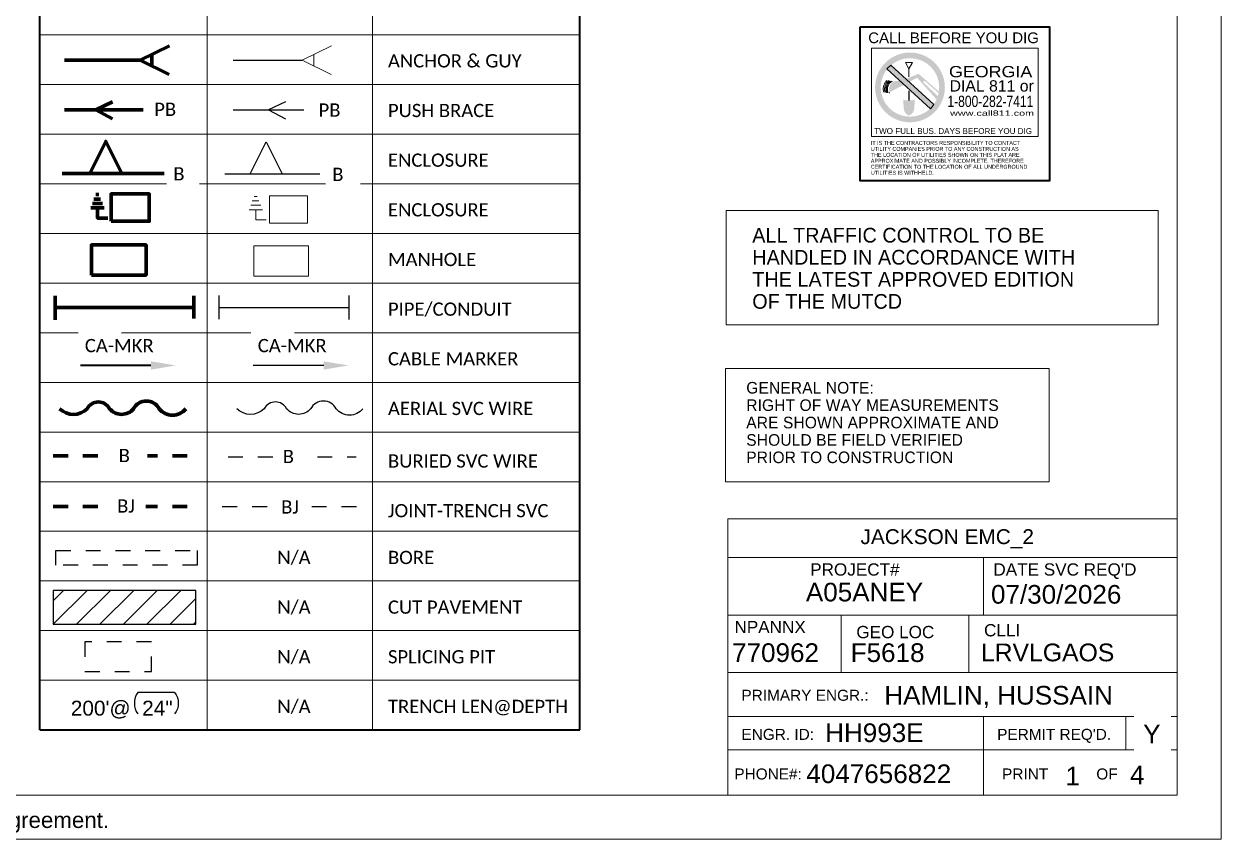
# Paper-space layout '1' of a CAD drawing. Header units: inches. Extents: x 1.3 to 17.9, y 1 to 11.6.
# Drawn here: x 9.86 to 17.9, y 1.02 to 6.49 of the extents above; entities that cross this region are included whole.
import ezdxf
from ezdxf.enums import TextEntityAlignment as Align

# ---------------------------------------------------------------- set-up
doc = ezdxf.new("R2010")
doc.units = ezdxf.units.IN
doc.header["$MEASUREMENT"] = 0
doc.linetypes.add('DASHED', pattern=[0.75, 0.5, -0.25])
doc.linetypes.add('PHANTOM2', pattern=[1.25, 0.625, -0.125, 0.125, -0.125, 0.125, -0.125])
for name, color, linetype, lineweight in [('Level 15', 7, 'Continuous', 0), ('Level 18', 7, 'Continuous', 0), ('Level 19', 7, 'DASHED', 0), ('Level 63', 7, 'Continuous', 0), ('Level 8', 7, 'Continuous', 0), ('z Level 63', 7, 'Continuous', 0)]:
    doc.layers.add(name, color=color, linetype=linetype, lineweight=lineweight)
doc.layers.add('Notes', color=2, linetype='Continuous')
doc.styles.add('Legend', font='calibri.ttf')
doc.styles.add('Style-Arial', font='arial.ttf')
doc.styles.add('Style-font000', font='font000.shx')
doc.styles.add('Telco', font='dgn000.shx', dxfattribs={"height": 108})
doc.styles.add('TelcoFixedNoMask', font='font000.shx', dxfattribs={"height": 9})

# ---------------------------------------------------------------- blocks, each defined once
blk = doc.blocks.new('DIG_STAMP_GA')
at = {"layer": 'Notes', "linetype": 'Continuous', "lineweight": 0}
h = blk.add_hatch(color=1, dxfattribs=at)
edge = h.paths.add_edge_path()
edge.add_arc((39.77, 74.41), 27.8, 0, 360)
edge = h.paths.add_edge_path(flags=16)
edge.add_arc((39.77, 74.41), 23.32, 0, 360)
for points in [[(23.47, 70.45), (23.1, 73.47), (23.22, 74.46), (23.84, 76.3), (24.82, 77.47), (26.73, 79.2), (27.59, 79.57), (32.95, 79.57), (46.61, 85.23), (62.86, 71.05), (62.62, 69.88), (51.41, 79.69), (49.94, 78.95), (61.94, 67.38), (60.96, 64.83), (45.5, 82.15)], [(34.32, 64.89), (34.56, 61.51), (34.8, 58.14), (34.81, 57.82), (34.87, 57.17), (34.97, 56.64), (35.07, 56.24), (35.2, 55.84), (35.34, 55.49), (35.6, 54.93), (35.9, 54.43), (36.13, 54.1), (36.36, 53.81), (36.65, 53.48), (36.97, 53.17), (37.21, 52.97), (37.48, 52.77), (37.78, 52.57), (38.22, 52.33), (38.59, 52.16), (38.98, 52.02), (39.37, 52.16), (39.75, 52.33), (40.16, 52.55), (40.51, 52.78), (40.76, 52.97), (41.04, 53.22), (41.28, 53.44), (41.53, 53.71), (41.61, 53.81), (41.86, 54.14), (42.08, 54.45), (42.28, 54.78), (42.51, 55.23), (42.66, 55.56), (42.77, 55.84), (42.89, 56.22), (42.99, 56.57), (43.07, 56.97), (43.13, 57.39), (43.17, 57.92), (43.17, 58.14), (43.41, 61.51), (43.65, 64.89), (43.64, 64.81), (43.62, 64.76), (43.59, 64.73), (43.57, 64.7), (43.51, 64.67), (43.25, 64.57), (43.01, 64.49), (42.91, 64.46), (42.72, 64.41), (42.57, 64.38), (42.39, 64.34), (42.06, 64.28), (41.6, 64.22), (41.22, 64.18), (40.91, 64.16), (40.52, 64.13), (39.95, 64.1), (39.56, 64.09), (38.98, 64.09), (38.71, 64.09), (38.21, 64.1), (38.02, 64.1), (37.62, 64.12), (37.31, 64.14), (37.06, 64.16), (36.8, 64.18), (36.55, 64.2), (36.37, 64.22), (36.21, 64.24), (36.01, 64.27), (35.68, 64.32), (35.57, 64.34), (35.43, 64.37), (35.26, 64.41), (35.06, 64.46), (34.89, 64.52), (34.69, 64.58), (34.56, 64.63), (34.46, 64.67), (34.44, 64.68), (34.43, 64.69), (34.41, 64.7), (34.39, 64.72), (34.37, 64.73), (34.36, 64.75), (34.35, 64.76), (34.34, 64.78), (34.33, 64.8), (34.32, 64.82)]]:
    blk.add_hatch(color=7, dxfattribs=at).paths.add_polyline_path(points)
at = {"layer": 'Level 8', "color": 7, "linetype": 'Continuous'}
for p, q in [((18.6, 71.27), (18.48, 70.72)), ((19.63, 71.06), (19.51, 70.5)), ((20.6, 70.81), (20.48, 70.25)), ((21.42, 70.69), (21.3, 70.13)), ((22.27, 70.55), (22.14, 69.99)), ((23.47, 70.45), (23.34, 69.9))]:
    blk.add_line(p, q, dxfattribs=at)
for centre, radius, start, end in [((28.08, 73.12), 9.6, 134.58284, 189.55883), ((28.95, 72.93), 9.4, 132.93038, 190.081), ((28.96, 73.01), 8.57, 129.71668, 193.05898), ((29.04, 73.02), 7.91, 126.15772, 195.60041), ((29.02, 73.05), 7.17, 119.731, 199.11916)]:
    blk.add_arc(centre, radius, start, end, dxfattribs=at)
at = {"layer": 'Notes', "color": 92}
blk.add_line((38.98, 71.73), (38.98, 64.09), dxfattribs=at)
at = {"layer": 'Notes', "color": 92, "linetype": 'Continuous', "lineweight": 13, "flags": 128}
blk.add_lwpolyline([(9.09, 105.76), (142.05, 105.76), (142.05, 35.26), (9.09, 35.26)], close=True, dxfattribs=at)
at = {"layer": 'Notes', "color": 1, "linetype": 'Continuous', "lineweight": 0, "flags": 128}
blk.add_lwpolyline([(21.44, 89.18), (56, 57.33), (58.66, 60.69), (24.55, 92.23)], close=True, dxfattribs=at)
at = {"layer": 'Notes', "color": 92, "lineweight": 13, "flags": 128}
blk.add_lwpolyline([(38.98, 82.96), (38.98, 89.27), (36.14, 94.35), (41.83, 94.35), (38.98, 89.27)], dxfattribs=at)
at = {"layer": 'Notes', "color": 1, "linetype": 'Continuous', "lineweight": 0}
blk.add_solid([(21.44, 89.18), (56, 57.33), (24.55, 92.23), (58.66, 60.69)], dxfattribs=at)
at = {"layer": 'Notes', "color": 92, "linetype": 'Continuous', "lineweight": 13, "attachment_point": 1, "line_spacing_factor": 0.6, "style": 'Style-Arial', "bg_fill": 3, "box_fill_scale": 1, "bg_fill_color": 178, "bg_fill_transparency": 0}
for s, insert, char_height in [('CALL BEFORE YOU DIG', (6.48, 118.22), 8.55), ('TWO FULL BUS. DAYS BEFORE YOU DIG', (11.21, 41.96), 4.608)]:
    blk.add_mtext(s, dxfattribs=dict(at, insert=insert, char_height=char_height))
at = {"layer": 'Notes', "color": 2, "linetype": 'Continuous', "lineweight": 13, "insert": (69.59, 67.81), "char_height": 9, "attachment_point": 1, "line_spacing_factor": 0.6, "style": 'Style-Arial', "bg_fill": 3, "box_fill_scale": 1, "bg_fill_color": 178, "bg_fill_transparency": 0}
blk.add_mtext('\\H1x;\\W0.765649;1-800-282-7411', dxfattribs=at)
at = {"layer": 'Notes', "color": 2, "linetype": 'Continuous', "lineweight": 13, "attachment_point": 1, "style": 'Style-Arial', "bg_fill": 3, "box_fill_scale": 1, "bg_fill_color": 178, "bg_fill_transparency": 0}
for s, insert, char_height, line_spacing_factor in [('DIAL 811 or', (71.35, 80.13), 9, 0.9), ('\\H1x;\\W1.44848;www.call811.com', (71.74, 56.05), 4.2527, 0.6)]:
    blk.add_mtext(s, dxfattribs=dict(at, insert=insert, char_height=char_height, line_spacing_factor=line_spacing_factor))
at = {"layer": 'Notes', "color": 2, "linetype": 'Continuous', "lineweight": 13, "insert": (70.86, 91.48), "char_height": 9, "attachment_point": 1, "line_spacing_factor": 0.9, "style": 'Style-Arial', "bg_fill": 3, "box_fill_scale": 1, "bg_fill_color": 178, "bg_fill_transparency": 0}
blk.add_mtext('\\H1x;\\W1.13135;GEORGIA', dxfattribs=at)
at = {"layer": 'Level 18', "color": 7, "linetype": 'Continuous', "lineweight": 40, "flags": 128}
blk.add_lwpolyline([(0, 122.62), (151.06, 122.62), (151.06, -0.01), (0, -0.01)], close=True, dxfattribs=at)
at = {"layer": 'Notes', "color": 135, "linetype": 'Continuous', "lineweight": 13, "insert": (8.59, 31.77), "char_height": 3.168, "attachment_point": 1, "line_spacing_factor": 0.9, "style": 'Style-font000', "bg_fill": 3, "box_fill_scale": 1, "bg_fill_color": 178, "bg_fill_transparency": 0}
blk.add_mtext('\\H1x;\\W0.933878;IT IS THE CONTRACTORS RESPONSIBILITY TO CONTACT^JUTILITY COMPANIES PRIOR TO ANY CONSTRUCTION AS^JTHE LOCATION OF UTILITIES SHOWN ON THIS PLAT ARE^JAPPROXIMATE AND POSSIBLY INCOMPLETE. THEREFORE^JCERTIFICATION TO THE LOCATION OF ALL UNDERGROUND^JUTILITIES IS WITHHELD.', dxfattribs=at)
blk = doc.blocks.new('*U455')
at = {"layer": 'Level 63', "color": 7, "linetype": 'Continuous', "flags": 128}
blk.add_lwpolyline([(-172.85, 45.7), (172.85, 45.7), (172.85, -45.7), (-172.85, -45.7)], close=True, dxfattribs=at)
at = {"layer": 'Level 63', "color": 2, "linetype": 'Continuous', "insert": (-151.85, 31.93), "char_height": 11.7684, "attachment_point": 1, "line_spacing_factor": 0.9, "style": 'TelcoFixedNoMask'}
blk.add_mtext('\\T1.009;ALL TRAFFIC CONTROL TO BE \\PHANDLED IN ACCORDANCE WITH\\PTHE LATEST APPROVED EDITION\\POF THE MUTCD', dxfattribs=at)
blk = doc.blocks.new('*U456')
at = {"layer": 'Level 63', "color": 7, "linetype": 'Continuous', "flags": 128}
blk.add_lwpolyline([(-129.52, 45.35), (129.52, 45.35), (129.52, -45.35), (-129.52, -45.35)], close=True, dxfattribs=at)
at = {"layer": 'Level 63', "color": 2, "linetype": 'Continuous', "insert": (-112.96, 34.5), "char_height": 9.2768, "attachment_point": 1, "line_spacing_factor": 0.9, "style": 'TelcoFixedNoMask'}
blk.add_mtext('\\T1.015;GENERAL NOTE:\\PRIGHT OF WAY MEASUREMENTS\\PARE SHOWN APPROXIMATE AND\\PSHOULD BE FIELD VERIFIED\\PPRIOR TO CONSTRUCTION', dxfattribs=at)

psp = doc.layouts.new('1')

# ---------------------------------------------------------------- linework, layer by layer
at = {"color": 7, "linetype": 'Continuous', "lineweight": 25}
for points in [[(10.6223, 2.0072, 0.307692), (10.6223, 1.8628)], [(10.8705, 2.0072, -0.332536), (10.8705, 1.8628)]]:
    psp.add_lwpolyline(points, format="xyb", dxfattribs=at)
psp.add_lwpolyline([(10.8705, 2.0072), (10.6223, 2.0072)], dxfattribs=at)
at = {"layer": 'Level 15', "color": 7, "linetype": 'Continuous', "lineweight": 70}
for p, q in [((10.64, 6.252), (10.8352, 6.3482)), ((10.717, 6.2141), (10.717, 6.2894)), ((10.834, 6.1547), (10.64, 6.252))]:
    psp.add_line(p, q, dxfattribs=at)
at = {"layer": 'Level 15', "color": 7, "linetype": 'Continuous', "lineweight": 13}
for p, q in [((11.7272, 6.252), (11.9224, 6.3482)), ((11.8042, 6.2141), (11.8042, 6.2894)), ((11.9212, 6.1547), (11.7272, 6.252))]:
    psp.add_line(p, q, dxfattribs=at)
at = {"layer": 'Level 15', "color": 7, "linetype": 'Continuous', "lineweight": 70, "flags": 128}
for points in [[(10.1317, 6.252), (10.64, 6.252)], [(10.1317, 5.9171), (10.6596, 5.9171)], [(10.3009, 5.4908), (10.4082, 5.7055), (10.5156, 5.4908)], [(10.1146, 5.4908), (10.3009, 5.4908), (10.5156, 5.4908), (10.801, 5.4908)], [(10.3289, 5.319), (10.3737, 5.319)], [(10.3411, 5.3487), (10.3622, 5.3487)], [(10.308, 5.26), (10.3975, 5.26)], [(10.3187, 5.2895), (10.3866, 5.2895)], [(10.3527, 5.26), (10.3527, 5.1916), (10.4211, 5.1916)]]:
    psp.add_lwpolyline(points, dxfattribs=at)
at = {"layer": 'Level 15', "color": 7, "linetype": 'Continuous', "lineweight": 25, "ltscale": 8.003968, "flags": 128}
for points in [[(11.2632, 6.252), (11.7272, 6.252)], [(11.2632, 5.9171), (11.7371, 5.9171)], [(11.1694, 4.5915), (12.0421, 4.5914)]]:
    psp.add_lwpolyline(points, dxfattribs=at)
at = {"layer": 'Level 15', "color": 7, "linetype": 'Continuous', "lineweight": 25, "flags": 128}
for points in [[(11.377, 5.4878), (11.4844, 5.7025), (11.5917, 5.4878)], [(11.2068, 5.4878), (11.377, 5.4878), (11.5917, 5.4878), (11.8444, 5.4878)]]:
    psp.add_lwpolyline(points, dxfattribs=at)
at = {"layer": 'Level 15', "color": 7, "linetype": 'Continuous', "lineweight": 70, "flags": 128}
for points in [[(10.4437, 5.1701), (10.7003, 5.1701), (10.7003, 5.3535), (10.4437, 5.3535)], [(10.3121, 4.8086), (10.6788, 4.8086), (10.6788, 5.0114), (10.3121, 5.0114)]]:
    psp.add_lwpolyline(points, close=True, dxfattribs=at)
at = {"layer": 'Level 15', "color": 7, "linetype": 'Continuous', "lineweight": 13, "flags": 128}
for points in [[(11.3916, 5.3066), (11.4364, 5.3066)], [(11.4038, 5.3362), (11.4249, 5.3362)], [(11.3707, 5.2475), (11.4602, 5.2475)], [(11.3814, 5.277), (11.4493, 5.277)], [(11.4154, 5.2475), (11.4154, 5.1791), (11.4838, 5.1791)]]:
    psp.add_lwpolyline(points, dxfattribs=at)
for points in [[(11.5064, 5.1577), (11.763, 5.1577), (11.763, 5.341), (11.5064, 5.341)], [(11.4014, 4.801), (11.768, 4.801), (11.768, 5.0038), (11.4014, 5.0038)]]:
    psp.add_lwpolyline(points, close=True, dxfattribs=at)
at = {"layer": 'Level 15', "color": 7, "linetype": 'Continuous', "lineweight": 70, "ltscale": 8.003968, "flags": 128}
psp.add_lwpolyline([(10.9987, 4.5915), (10.0692, 4.5915)], dxfattribs=at)
psp.add_lwpolyline([(10.9453, 3.9117, -0.487269), (10.7667, 3.9117, 0.591434), (10.5945, 3.9117, -0.471225), (10.4334, 3.9117, 0.60498), (10.2834, 3.9117, -0.410233), (10.0984, 3.9117)], format="xyb", dxfattribs=at)
at = {"layer": 'Level 15', "color": 7, "linetype": 'Continuous', "lineweight": 25, "ltscale": 8.003968, "flags": 128}
psp.add_lwpolyline([(12.1341, 3.9117, -0.487269), (11.9556, 3.9117, 0.591434), (11.7833, 3.9117, -0.471225), (11.6222, 3.9117, 0.60498), (11.4723, 3.9117, -0.410233), (11.2872, 3.9117)], format="xyb", dxfattribs=at)
at = {"layer": 'Level 15', "color": 7, "linetype": 'DASHED', "lineweight": 70, "ltscale": 0.1, "flags": 128}
psp.add_lwpolyline([(10.0551, 3.5959), (10.998, 3.5959)], dxfattribs=at)
at = {"layer": 'Level 15', "color": 7, "linetype": 'DASHED', "lineweight": 25, "ltscale": 0.1, "flags": 128}
psp.add_lwpolyline([(11.2289, 3.5895), (12.0884, 3.5895)], dxfattribs=at)
at = {"layer": 'Level 15', "color": 7, "linetype": 'PHANTOM2', "lineweight": 70, "ltscale": 0.1, "flags": 128}
psp.add_lwpolyline([(10.0551, 3.2557), (11.0424, 3.2557)], dxfattribs=at)
at = {"layer": 'Level 15', "color": 7, "linetype": 'PHANTOM2', "lineweight": 25, "ltscale": 0.1, "flags": 128}
psp.add_lwpolyline([(11.1904, 3.2557), (12.1012, 3.2557)], dxfattribs=at)
at = {"layer": 'Level 18', "color": 7, "linetype": 'Continuous', "lineweight": 40}
for p, q in [((9.9651, 1.7555), (9.9651, 8.7203)), ((13.5911, 1.7555), (13.5911, 8.7203)), ((9.9651, 1.7555), (13.5911, 1.7555))]:
    psp.add_line(p, q, dxfattribs=at)
at = {"layer": 'Level 18', "color": 7, "linetype": 'Continuous', "lineweight": 0}
for p, q in [((11.0897, 1.7555), (11.0897, 8.3736)), ((12.1976, 1.7555), (12.1976, 8.3736)), ((9.9651, 6.4218), (13.5911, 6.4218)), ((9.9651, 6.0885), (13.5911, 6.0885)), ((9.9651, 5.7552), (13.5911, 5.7552)), ((9.9651, 5.4219), (13.5911, 5.4219)), ((9.9651, 5.0886), (13.5911, 5.0886)), ((9.9651, 4.7553), (13.5911, 4.7553)), ((9.9651, 4.4219), (13.5911, 4.4219)), ((9.9651, 4.0886), (13.5911, 4.0886)), ((9.9651, 3.7553), (13.5911, 3.7553)), ((9.9651, 3.422), (13.5911, 3.422)), ((9.9651, 3.0887), (13.5911, 3.0887)), ((17.6004, 2.9129), (14.5833, 2.9129)), ((14.5833, 2.9129), (14.5833, 1.318)), ((16.3001, 2.9129), (16.3001, 2.5269)), ((17.6004, 2.9129), (17.6004, 1.318)), ((17.6004, 2.9129), (17.6004, 1.318)), ((9.9651, 2.7554), (13.5911, 2.7554)), ((17.6004, 2.5269), (14.5833, 2.5269)), ((15.3437, 2.5269), (15.3437, 2.1409)), ((16.2013, 2.5269), (16.2013, 2.1409)), ((9.9651, 2.4221), (13.5911, 2.4221)), ((17.6004, 2.1409), (14.5833, 2.1409)), ((9.9651, 2.0888), (13.5911, 2.0888)), ((14.5833, 1.8463), (17.6004, 1.8463)), ((16.3001, 1.8463), (16.3001, 1.318)), ((17.255, 1.8463), (17.255, 1.6228)), ((14.5833, 1.6228), (17.6004, 1.6228)), ((14.5833, 1.318), (17.6004, 1.318)), ((14.5833, 1.318), (17.6004, 1.318))]:
    psp.add_line(p, q, dxfattribs=at)
at = {"layer": 'Level 19', "color": 7, "linetype": 'Continuous', "lineweight": 25}
for p, q in [((11.0126, 2.6927), (10.0546, 2.6927)), ((10.0546, 2.6927), (10.0546, 2.4649)), ((10.0546, 2.622), (10.1253, 2.6927)), ((10.0546, 2.4649), (10.2824, 2.6927)), ((10.2118, 2.4649), (10.4395, 2.6927)), ((10.3689, 2.4649), (10.5967, 2.6927)), ((10.526, 2.4649), (10.7538, 2.6927)), ((10.6831, 2.4649), (10.9109, 2.6927)), ((11.0126, 2.4649), (11.0126, 2.6927)), ((10.8402, 2.4649), (11.0126, 2.6373)), ((10.0546, 2.4649), (11.0126, 2.4649)), ((10.9974, 2.4649), (11.0126, 2.4802))]:
    psp.add_line(p, q, dxfattribs=at)
at = {"layer": 'Level 19', "color": 7, "linetype": 'DASHED', "lineweight": 25, "ltscale": 0.1}
psp.add_lwpolyline([(10.0736, 2.961), (11.0221, 2.961), (11.0221, 2.861), (10.0736, 2.861)], close=True, dxfattribs=at)
at = {"layer": 'Level 19', "color": 7, "linetype": 'DASHED', "lineweight": 25, "ltscale": 0.05}
psp.add_lwpolyline([(10.7142, 2.1479), (10.7142, 2.3472), (10.2684, 2.3472), (10.2684, 2.1479)], close=True, dxfattribs=at)
at = {"layer": 'Level 63', "color": 7, "linetype": 'Continuous', "lineweight": 70}
for points in [[(10.4541, 5.9715), (10.3404, 5.9171), (10.4541, 5.8579)], [(10.0692, 4.5083), (10.0692, 4.6682)], [(10.9987, 4.5165), (10.9987, 4.6682)]]:
    psp.add_lwpolyline(points, dxfattribs=at)
at = {"layer": 'Level 63', "color": 7, "linetype": 'Continuous', "lineweight": 25}
for points in [[(11.6138, 5.9715), (11.5001, 5.9171), (11.6138, 5.8579)], [(11.1694, 4.5116), (11.1694, 4.6715)], [(12.0421, 4.5115), (12.0421, 4.6714)], [(11.8719, 4.2019), (11.3985, 4.2019)]]:
    psp.add_lwpolyline(points, dxfattribs=at)
at = {"layer": 'Level 63', "color": 7, "linetype": 'Continuous', "lineweight": 40}
psp.add_lwpolyline([(10.7109, 4.2019), (10.2375, 4.2019)], dxfattribs=at)
psp.add_solid([(10.7109, 4.2296), (10.8776, 4.2019), (10.7109, 4.1741)], dxfattribs=at)
at = {"layer": 'Level 63', "color": 7, "linetype": 'Continuous', "lineweight": 25}
psp.add_solid([(11.8719, 4.2296), (12.0386, 4.2019), (11.8719, 4.1741)], dxfattribs=at)
at = {"layer": 'z Level 63', "color": 7, "linetype": 'Continuous', "lineweight": 0}
for p, q in [((17.6004, 11.4036), (17.6004, 2.8759)), ((14.6533, 1.318), (1.5994, 1.318))]:
    psp.add_line(p, q, dxfattribs=at)

# ---------------------------------------------------------------- block references
at = {"layer": 'Level 63', "color": 7, "linetype": 'Continuous', "xscale": 0.008387775099927084, "yscale": 0.008387775099927084, "zscale": 0.008387775099927084}
for name, p in [('*U455', (16.022, 4.8577)), ('*U456', (15.6552, 3.8018))]:
    psp.add_blockref(name, p, dxfattribs=at)
at = {"layer": 'Level 8', "color": 7, "linetype": 'Continuous', "xscale": 0.008422666436858864, "yscale": 0.008422666436858864, "zscale": 0.008422666436858864}
psp.add_blockref('DIG_STAMP_GA', (15.4718, 5.4413), dxfattribs=at)

# ---------------------------------------------------------------- texts
at = {"layer": 'Level 15', "color": 7, "linetype": 'Continuous', "lineweight": 25, "insert": (10.1732, 1.8318), "char_height": 0.099992, "attachment_point": 7, "line_spacing_factor": 0.899913, "style": 'Style-Arial'}
psp.add_mtext('200\'@  24"  ', dxfattribs=at)
at = {"layer": 'Level 18', "color": 7, "linetype": 'Continuous', "lineweight": 25, "style": 'Legend'}
for s, height, p in [('ANCHOR & GUY', 0.088882, (12.3024, 6.2465)), ('PUSH BRACE', 0.08888, (12.3024, 5.9132)), ('ENCLOSURE', 0.08888, (12.3024, 5.5799)), ('ENCLOSURE', 0.08888, (12.3024, 5.2466)), ('MANHOLE', 0.08888, (12.3024, 4.9133)), ('PIPE/CONDUIT', 0.088882, (12.3024, 4.58)), ('CABLE MARKER', 0.088882, (12.3024, 4.2467)), ('AERIAL SVC WIRE', 0.088882, (12.3024, 3.9134)), ('BURIED SVC WIRE', 0.088882, (12.3024, 3.5607)), ('JOINT-TRENCH SVC', 0.088882, (12.3024, 3.2274)), ('N/A', 0.08888, (11.5598, 2.9134)), ('BORE', 0.08888, (12.3024, 2.9134)), ('N/A', 0.08888, (11.5598, 2.5801)), ('CUT PAVEMENT', 0.088882, (12.3024, 2.5801)), ('N/A', 0.08888, (11.5598, 2.2468)), ('SPLICING PIT', 0.088882, (12.3024, 2.2468)), ('N/A', 0.08888, (11.5598, 1.9135)), ('TRENCH LEN@DEPTH', 0.088882, (12.3024, 1.9135))]:
    psp.add_text(s, height=height, dxfattribs=at).set_placement(p, align=Align.MIDDLE_LEFT)
at = {"layer": 'Level 63', "color": 7, "linetype": 'Continuous', "lineweight": 25, "insert": (11.8367, 5.9606), "char_height": 0.08888, "attachment_point": 1, "style": 'Legend', "bg_fill": 2}
psp.add_mtext_dynamic_manual_height_columns('PB', width=0.200657, gutter_width=0.1518, heights=[0], dxfattribs=at)

# ---------------------------------------------------------------- next in the draw order: texts
at = {"layer": 'Level 63', "color": 7, "linetype": 'Continuous', "lineweight": 25, "attachment_point": 1, "style": 'Legend', "bg_fill": 2}
for s, width, insert, char_height in [('PB', 0.200657, (10.7334, 5.9656), 0.08888), ('B', 0.144286, (11.9282, 5.5289), 0.0889), ('CA-MKR', 0.200657, (11.4285, 4.3798), 0.08888)]:
    psp.add_mtext_dynamic_manual_height_columns(s, width=width, gutter_width=0.1518, heights=[0], dxfattribs=dict(at, insert=insert, char_height=char_height))
at = {"layer": 'Level 63', "color": 7, "linetype": 'Continuous', "lineweight": 35, "insert": (10.8612, 5.5324), "char_height": 0.0889, "attachment_point": 1, "style": 'Legend', "bg_fill": 2}
psp.add_mtext_dynamic_manual_height_columns('B', width=0.131266, gutter_width=0.1518, heights=[0], dxfattribs=at)
at = {"layer": 'Level 63', "color": 7, "linetype": 'Continuous', "lineweight": 40, "insert": (10.2675, 4.3798), "char_height": 0.08888, "attachment_point": 1, "style": 'Legend', "bg_fill": 2}
psp.add_mtext_dynamic_manual_height_columns('CA-MKR', width=0.200657, gutter_width=0.1518, heights=[0], dxfattribs=at)
at = {"layer": 'Level 63', "color": 7, "linetype": 'Continuous', "lineweight": 25, "char_height": 0.08888, "attachment_point": 1, "style": 'Legend', "bg_fill": 3, "box_fill_scale": 1.25, "bg_fill_color": 256, "bg_fill_transparency": 0}
for s, insert in [(' B', (10.4634, 3.6419)), (' B', (11.5647, 3.6355)), (' BJ', (10.453, 3.3032)), (' BJ', (11.5543, 3.2968))]:
    psp.add_mtext_dynamic_manual_height_columns(s, width=0.200657, gutter_width=0.1518, heights=[0], dxfattribs=dict(at, insert=insert))

# ---------------------------------------------------------------- next in the draw order: linework, layer by layer
at = {"layer": 'Level 63', "color": 178, "linetype": 'Continuous', "lineweight": 0, "flags": 128}
psp.add_lwpolyline([(1.3048, 11.5664), (17.895, 11.5664), (17.895, 1.0234), (1.3048, 1.0234)], close=True, dxfattribs=at)
at = {"layer": 'Level 63', "color": 7, "linetype": 'Continuous', "lineweight": 0, "flags": 128}
psp.add_lwpolyline([(1.5994, 11.4036), (17.6004, 11.4036), (17.6004, 1.318), (1.5994, 1.318)], close=True, dxfattribs=at)
at = {"layer": 'z Level 63', "color": 7, "linetype": 'Continuous', "lineweight": 0, "flags": 128}
psp.add_lwpolyline([(1.3048, 11.5664), (17.895, 11.5664), (17.895, 1.0234), (1.3048, 1.0234), (1.3048, 11.5664)], dxfattribs=at)

# ---------------------------------------------------------------- next in the draw order: texts
at = {"layer": 'Level 18', "color": 7, "linetype": 'Continuous', "lineweight": 0, "style": 'Telco', "bg_fill": 3, "box_fill_scale": 1, "bg_fill_color": 178, "bg_fill_transparency": 0}
for s, insert, char_height, attachment_point, line_spacing_factor in [('\\fArial Unicode MS|b0|i0|c00|p39;PROJECT#', (15.1367, 2.8738), 0.082276, 1, 0.933366), ("\\fArial Unicode MS|b0|i0|c00|p39;DATE SVC REQ'D", (16.3665, 2.8738), 0.082276, 1, 0.933366), ('{\\fArial Unicode MS|b0|i0|c0|p39;A05ANEY}', (15.108, 2.7434), 0.125167, 1, 0.819132), ('\\fArial Unicode MS|b0|i0|c00|p39;NPANNX', (14.6283, 2.4878), 0.082276, 1, 0.933366), ('\\fArial Unicode MS|b0|i0|c00|p39;GEO LOC', (15.4465, 2.4538), 0.082276, 1, 0.933366), ('\\fArial Unicode MS|b0|i0|c00|p39;CLLI', (16.304, 2.466), 0.082276, 1, 0.933366), ('{\\fArial Unicode MS|b0|i0|c0|p39;770962}', (14.6126, 2.3371), 0.125167, 1, 0.819132), ('{\\fArial Unicode MS|b0|i0|c0|p39;LRVLGAOS}', (16.2828, 2.3354), 0.118955, 1, 0.830575), ('\\fArial Unicode MS|b0|i0|c00|p39;PRIMARY ENGR.:', (14.6755, 2.0253), 0.07382, 1, 0.971553), ('{\\fArial Unicode MS|b0|i0|c0|p39;HAMLIN, HUSSAIN}', (15.6343, 2.051), 0.125167, 1, 0.819132), ('{\\fArial Unicode MS|b0|i0|c0|p39;HH993E}', (15.2374, 1.7996), 0.125167, 1, 0.819132), ('\\fArial Unicode MS|b0|i0|c00|p39;ENGR. ID:', (14.6755, 1.763), 0.07382, 1, 0.971553), ("\\fArial Unicode MS|b0|i0|c00|p39;PERMIT REQ'D.", (16.3923, 1.763), 0.07382, 1, 0.971553), ('\\fArial Unicode MS|b0|i0|c00|p39;PHONE#:', (14.6279, 1.4972), 0.07382, 1, 0.971553), ('\\fArial Unicode MS|b0|i0|c00|p39;PRINT', (16.4252, 1.4971), 0.07382, 1, 0.971553), ('{\\fArial Unicode MS|b0|i0|c0|p39;1}', (16.899, 1.446), 0.125167, 5, 0.819132), ('\\fArial Unicode MS|b0|i0|c00|p39;OF', (17.0576, 1.4971), 0.07382, 1, 0.971553), ('{\\fArial Unicode MS|b0|i0|c0|p39;4}', (17.3324, 1.4543), 0.125167, 5, 0.819132), ('\\fArial Unicode MS|b0|i0|c00|p39;AT&T Proprietary (Internal Use Only.) Not for disclosure outside the AT&T family of companies except under written agreement. ', (1.9798, 1.2048), 0.1071364, 1, 0.856011)]:
    psp.add_mtext(s, dxfattribs=dict(at, insert=insert, char_height=char_height, attachment_point=attachment_point, line_spacing_factor=line_spacing_factor))
at = {"layer": 'Level 18', "color": 7, "linetype": 'Continuous', "lineweight": 0, "insert": (17.3723, 1.7911), "char_height": 0.125167, "attachment_point": 1, "line_spacing_factor": 0.819132, "style": 'Telco', "bg_fill": 2}
psp.add_mtext('\\fArial Unicode MS|b0|i0|c00|p39;Y', dxfattribs=at)

# ---------------------------------------------------------------- next in the draw order: linework, layer by layer
at = {"layer": 'Level 18', "color": 7, "linetype": 'Continuous', "lineweight": 0}
psp.add_lwpolyline([(14.5833, 2.9129), (14.5833, 3.1735), (17.6004, 3.1735)], dxfattribs=at)

# ---------------------------------------------------------------- next in the draw order: texts
at = {"layer": 'Level 18', "color": 7, "linetype": 'Continuous', "lineweight": 0, "insert": (16.3507, 2.7285), "char_height": 0.125167, "width": 1.060939, "attachment_point": 1, "line_spacing_factor": 0.819132, "style": 'Telco', "bg_fill": 3, "box_fill_scale": 1, "bg_fill_color": 178, "bg_fill_transparency": 0}
psp.add_mtext('{\\fArial Unicode MS|b0|i0|c0|p39;07/30/2026}', dxfattribs=at)
at = {"layer": 'Level 18', "color": 7, "linetype": 'Continuous', "lineweight": 0, "char_height": 0.125167, "attachment_point": 1, "line_spacing_factor": 0.819132, "style": 'Telco', "bg_fill": 3, "box_fill_scale": 1, "bg_fill_color": 178, "bg_fill_transparency": 0}
for s, insert in [('{\\fArial Unicode MS|b0|i0|c0|p39;F5618}', (15.4086, 2.3371)), ('{\\fArial Unicode MS|b0|i0|c0|p39;4047656822}', (15.111, 1.5243))]:
    psp.add_mtext(s, dxfattribs=dict(at, insert=insert))

# ---------------------------------------------------------------- next in the draw order: texts
at = {"layer": 'Level 18', "color": 7, "linetype": 'Continuous', "lineweight": 0, "insert": (15.4746, 3.1029), "char_height": 0.1, "width": 1.150454, "attachment_point": 1, "line_spacing_factor": 0.933366, "style": 'Telco', "bg_fill": 3, "box_fill_scale": 1, "bg_fill_color": 178, "bg_fill_transparency": 0}
psp.add_mtext('{\\fArial Unicode MS|b0|i0|c0|p39;JACKSON EMC_2}', dxfattribs=at)

doc.saveas('drawing.dxf')
